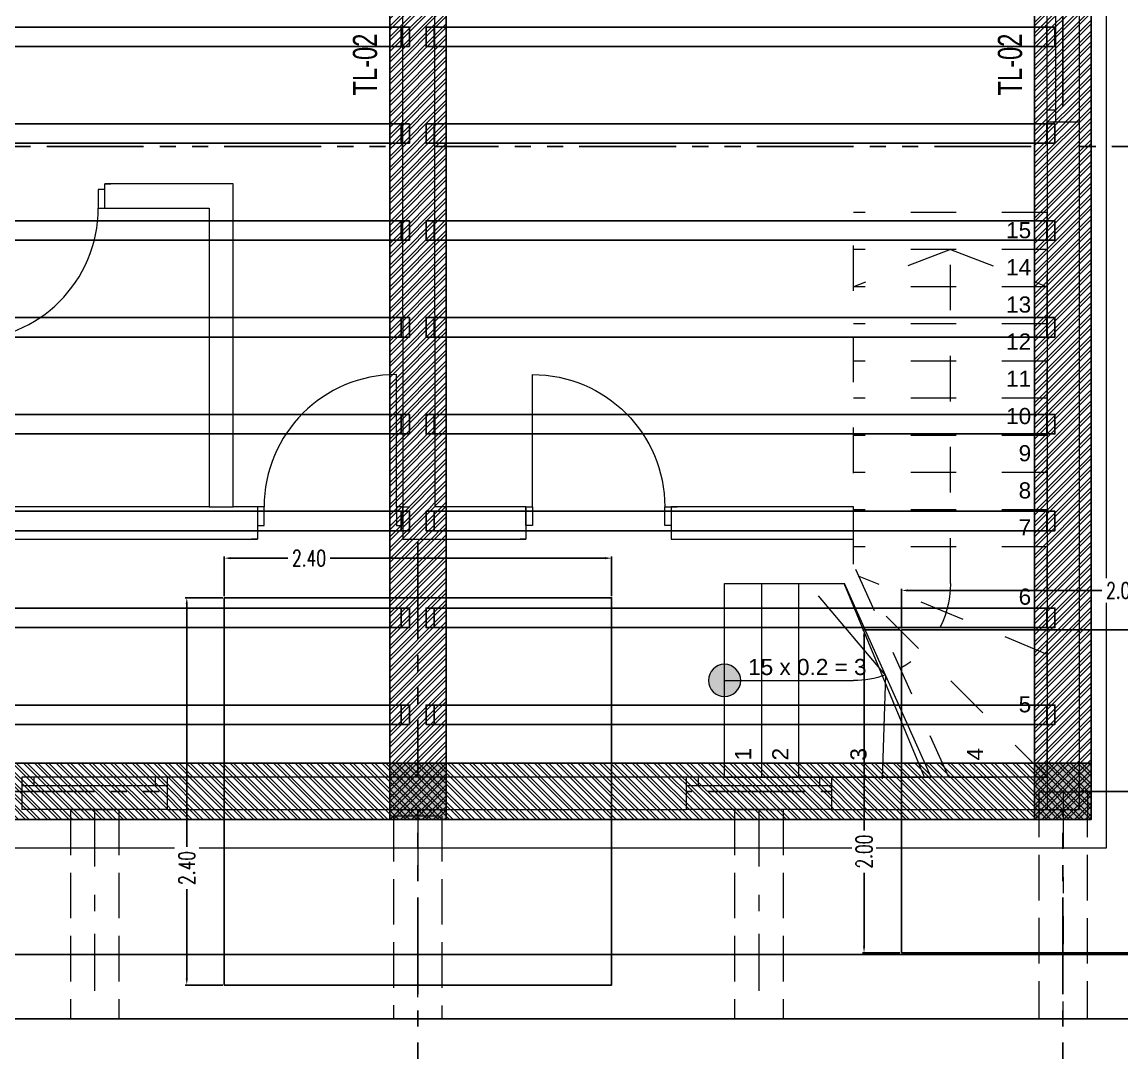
# Model space of a CAD drawing. Header units: metres. Extents: x -6.1 to 26.1, y -10.1 to 14.1.
# Drawn here: x 13.55 to 20.36, y -1.65 to 4.77 of the extents above; entities that cross this region are included whole.
import ezdxf
from ezdxf.enums import TextEntityAlignment as Align

# ---------------------------------------------------------------- set-up
doc = ezdxf.new("R2010")
doc.units = ezdxf.units.M
doc.header["$MEASUREMENT"] = 0
for name, pattern in [('Xref_Arq. PB$0$Línea Oculta', [0.391222, 0.282222, -0.109]), ('Xref_Arq. PB$0$Punto & Raya', [0.670278, 0.352778, -0.176389, 0, -0.141111]), ('Xref_Arq. PB$0$Rayas', [0.564444, 0.282222, -0.282222]), ('Xref_Arq. PB$0$Wipeout_Contour', [1, 0, -1]), ('Xref_Cimentación$0$Xr-Muroscontencion$0$HIDDEN', [0.375, 0.25, -0.125]), ('Xref_Ejes$0$ACAD_ISO05W100', [33, 24, -3, 0, -3, 0, -3])]:
    doc.linetypes.add(name, pattern=pattern)
for name, color, linetype in [('Xref_Arq. PB$0$Estructura - Forjados', 7, 'Continuous'), ('Xref_Arq. PB$0$Estructura - Muros', 7, 'Continuous'), ('Xref_Arq. PB$0$Estructura - Vigas y Pilares', 7, 'Continuous'), ('Xref_Arq. PB$0$Interior - Escaleras', 7, 'Continuous'), ('Xref_Arq. PB$0$Puertas ArchiCAD', 7, 'Continuous'), ('Xref_Arq. PB$0$Ventanas ArchiCAD', 7, 'Continuous'), ('Xref_Cimentación$0$00-Novidesa', 7, 'Continuous'), ('Xref_Cimentación$0$00-ZA', 2, 'Continuous'), ('Xref_Cimentación$0$VIGA', 3, 'Continuous'), ('Xref_Cimentación$0$Xref_Pedestales$0$COLUM. PB', 140, 'Continuous'), ('Xref_Ejes$0$00-EJES', 1, 'Xref_Ejes$0$ACAD_ISO05W100')]:
    doc.layers.add(name, color=color, linetype=linetype)
for name, color, linetype, lineweight in [('Xref_Arq. PB$0$Estructura - Forjados_Pluma_Nº__1', 7, 'Continuous', 13), ('Xref_Arq. PB$0$Estructura - Muros_Pluma_Nº__1', 7, 'Continuous', 13), ('Xref_Arq. PB$0$Interior - Escaleras_Pluma_Nº__2', 8, 'Continuous', 15), ('Xref_Arq. PB$0$Interior - Escaleras_Pluma_Nº__23', 7, 'Continuous', 18), ('Xref_Arq. PB$0$Puertas ArchiCAD_Pluma_Nº__1', 7, 'Continuous', 13), ('Xref_Arq. PB$0$Puertas ArchiCAD_Pluma_Nº__23', 7, 'Continuous', 18), ('Xref_Arq. PB$0$Ventanas ArchiCAD_Pluma_Nº__1', 7, 'Continuous', 13), ('Xref_Arq. PB$0$Ventanas ArchiCAD_Pluma_Nº__23', 7, 'Continuous', 18)]:
    doc.layers.add(name, color=color, linetype=linetype, lineweight=lineweight)
for name, color, linetype, lineweight, true_color in [('Xref_Arq. PB$0$Estructura - Vigas y Pilares_Pluma_Nº__69', 7, 'Continuous', 13, 0x6a6a6a), ('Xref_Arq. PB$0$Estructura - Vigas y Pilares_Pluma_Nº__90', 7, 'Continuous', 13, 0x6a6a6a), ('Xref_Arq. PB$0$Puertas ArchiCAD_Pluma_Nº__3', 7, 'Continuous', 18, 0xff6600), ('Xref_Arq. PB$0$Ventanas ArchiCAD_Pluma_Nº__3', 7, 'Continuous', 18, 0xff6600)]:
    doc.layers.add(name, color=color, linetype=linetype, lineweight=lineweight, true_color=true_color)
doc.styles.add('Xref_Arq. PB$0$Estilo_Generado_1', font='arial.ttf')
doc.styles.add('Xref_Cimentación$0$ARIAL', font='arial.ttf', dxfattribs={"height": 2})
doc.styles.add('Xref_Cimentación$0$Xr-Muroscontencion$0$Romans', font='romans.shx', dxfattribs={"width": 0.7})
doc.dimstyles.new('Xref_Cimentación$0$Xr-Muroscontencion$0$D20', dxfattribs={"dimtxt": 0.05, "dimasz": 0.04, "dimexe": 0.01, "dimexo": 0.01, "dimgap": 0.01, "dimtad": 0, "dimdec": 3, "dimzin": 1, "dimdsep": 46, "dimtxsty": 'Xref_Cimentación$0$Xr-Muroscontencion$0$Romans', "dimcen": 2.5, "dimclrd": 1, "dimclre": 8, "dimclrt": 7, "dimadec": 0, "dimazin": 0, "dimtfac": 1, "dimtdec": 3, "dimtmove": 1, "dimatfit": 1, "dimfxl": 1, "dimtfill": 1, "dimarcsym": 0})

# ---------------------------------------------------------------- blocks, each defined once
blk = doc.blocks.new('Xref_Ejes')
at = {"layer": 'Xref_Ejes$0$00-EJES', "ltscale": 0.025}
for p, q in [((16, -8.9568), (16, 12.9873)), ((19.9967, -8.9568), (19.9967, 12.9873)), ((-5, 3.9958), (24.9967, 3.9958)), ((24.9967, 0), (-5, 0))]:
    blk.add_line(p, q, dxfattribs=at)
blk = doc.blocks.new('Xref_Arq. PB$0$Forjado_1', base_point=(9.6104, 18.2739))
at = {"layer": 'Xref_Arq. PB$0$Estructura - Forjados_Pluma_Nº__1', "linetype": 'Continuous', "flags": 128}
blk.add_lwpolyline([(9.6104, 18.2739), (9.6104, 8.6612), (-7.0825, 8.6612), (-7.0825, 18.2739)], close=True, dxfattribs=at)
blk = doc.blocks.new('Xref_Arq. PB$0$Forjado_2', base_point=(-11.0804, 18.5154))
at = {"layer": 'Xref_Arq. PB$0$Estructura - Forjados_Pluma_Nº__1', "linetype": 'Continuous', "flags": 128}
blk.add_lwpolyline([(-11.0804, 18.5154), (10.7361, 18.5154), (10.7514, 7.6041), (-11.0804, 7.6041)], close=True, dxfattribs=at)
blk = doc.blocks.new('Xref_Arq. PB$0$Ventana 17_2')
at = {"layer": 'Xref_Arq. PB$0$Ventanas ArchiCAD_Pluma_Nº__1', "linetype": 'Continuous'}
for p, q in [((-0.45, 0), (-0.45, -0.05)), ((0.45, 0), (0.45, -0.05))]:
    blk.add_line(p, q, dxfattribs=at)
at = {"layer": 'Xref_Arq. PB$0$Ventanas ArchiCAD_Pluma_Nº__23', "linetype": 'Continuous'}
for p, q in [((-0.45, 0), (-0.375, 0)), ((-0.375, 0), (-0.375, -0.05)), ((0.375, -0.05), (0.375, 0)), ((0.375, 0), (0.45, 0)), ((-0.375, -0.05), (-0.45, -0.05)), ((0.45, -0.05), (0.375, -0.05))]:
    blk.add_line(p, q, dxfattribs=at)
at = {"layer": 'Xref_Arq. PB$0$Ventanas ArchiCAD_Pluma_Nº__3', "linetype": 'Continuous'}
for p, q in [((-0.45, 0), (0.45, 0)), ((-0.375, 0), (0.375, 0)), ((0.375, -0.05), (-0.375, -0.05)), ((-0.45, -0.2), (0.45, -0.2))]:
    blk.add_line(p, q, dxfattribs=at)
blk = doc.blocks.new('Xref_Arq. PB$0$Muro_6', base_point=(-6.5596, 8.9011))
at = {"layer": 'Xref_Arq. PB$0$Estructura - Muros_Pluma_Nº__1', "linetype": 'Continuous'}
for p, q in [((2.8919, 9.1011), (2.8919, 9.0511)), ((2.8919, 9.0511), (2.8919, 8.9011))]:
    blk.add_line(p, q, dxfattribs=at)
at = {"color": 254, "linetype": 'Xref_Arq. PB$0$Wipeout_Contour', "lineweight": 0, "ltscale": 63.854717}
blk.add_wipeout([(3.7919, 8.9011), (7.0081, 8.9011), (7.0081, 9.0511), (7.0081, 9.1011), (3.7919, 9.1011), (3.7919, 9.0511)], dxfattribs=at).dxf.layer = 'Xref_Arq. PB$0$Estructura - Muros'
at = {"color": 254, "linetype": 'Xref_Arq. PB$0$Wipeout_Contour', "lineweight": 0, "ltscale": 62.423768}
blk.add_wipeout([(7.9081, 8.9011), (9.3421, 8.9011), (9.3421, 9.1011), (7.9081, 9.1011), (7.9081, 9.0511)], dxfattribs=at).dxf.layer = 'Xref_Arq. PB$0$Estructura - Muros'
at = {"layer": 'Xref_Arq. PB$0$Estructura - Muros_Pluma_Nº__1', "linetype": 'Continuous'}
for p, q in [((3.7919, 9.1011), (3.7919, 9.0511)), ((7.0081, 9.1011), (7.0081, 9.0511)), ((7.9081, 9.1011), (7.9081, 9.0511)), ((3.7919, 9.0511), (3.7919, 8.9011)), ((7.0081, 9.0511), (7.0081, 8.9011)), ((7.9081, 9.0511), (7.9081, 8.9011))]:
    blk.add_line(p, q, dxfattribs=at)
at = {"layer": 'Xref_Arq. PB$0$Estructura - Muros_Pluma_Nº__1', "linetype": 'Continuous', "flags": 128}
for points in [[(7.0081, 9.1011), (3.7919, 9.1011)], [(9.3421, 9.1011), (7.9081, 9.1011)], [(9.3421, 8.9011), (9.3421, 9.1011)], [(3.7919, 8.9011), (7.0081, 8.9011)], [(7.9081, 8.9011), (9.3421, 8.9011)]]:
    blk.add_lwpolyline(points, dxfattribs=at)
at = {"layer": 'Xref_Arq. PB$0$Ventanas ArchiCAD', "color": 251, "linetype": 'Continuous', "lineweight": 13, "true_color": 0x6a6a6a, "xscale": -1}
for p in [(3.3419, 9.1011), (7.4581, 9.1011)]:
    blk.add_blockref('Xref_Arq. PB$0$Ventana 17_2', p, dxfattribs=at)
blk = doc.blocks.new('Xref_Arq. PB$0$Ventana 17_3')
at = {"layer": 'Xref_Arq. PB$0$Ventanas ArchiCAD_Pluma_Nº__1', "linetype": 'Continuous'}
for p, q in [((-0.85, 0), (-0.85, -0.05)), ((0.85, 0), (0.85, -0.05))]:
    blk.add_line(p, q, dxfattribs=at)
at = {"layer": 'Xref_Arq. PB$0$Ventanas ArchiCAD_Pluma_Nº__23', "linetype": 'Continuous'}
for p, q in [((-0.85, 0), (-0.775, 0)), ((-0.775, 0), (-0.775, -0.05)), ((0.775, -0.05), (0.775, 0)), ((0.775, 0), (0.85, 0)), ((-0.775, -0.05), (-0.85, -0.05)), ((0.85, -0.05), (0.775, -0.05))]:
    blk.add_line(p, q, dxfattribs=at)
at = {"layer": 'Xref_Arq. PB$0$Ventanas ArchiCAD_Pluma_Nº__3', "linetype": 'Continuous'}
for p, q in [((-0.85, 0), (0.85, 0)), ((-0.775, 0), (0.775, 0)), ((0.775, -0.05), (-0.775, -0.05)), ((-0.85, -0.2), (0.85, -0.2))]:
    blk.add_line(p, q, dxfattribs=at)
blk = doc.blocks.new('Xref_Arq. PB$0$Muro_11', base_point=(9.5434, 8.9011))
at = {"color": 254, "linetype": 'Xref_Arq. PB$0$Wipeout_Contour', "lineweight": 0, "ltscale": 74.957945}
blk.add_wipeout([(9.3434, 8.9011), (9.5434, 8.9011), (9.5434, 13.1619), (9.3934, 13.1619), (9.3434, 13.1619)], dxfattribs=at).dxf.layer = 'Xref_Arq. PB$0$Estructura - Muros'
at = {"layer": 'Xref_Arq. PB$0$Estructura - Muros_Pluma_Nº__1', "linetype": 'Continuous'}
for p, q in [((9.3434, 13.1619), (9.3934, 13.1619)), ((9.3934, 13.1619), (9.5434, 13.1619))]:
    blk.add_line(p, q, dxfattribs=at)
at = {"layer": 'Xref_Arq. PB$0$Estructura - Muros_Pluma_Nº__1', "linetype": 'Continuous', "flags": 128}
for points in [[(9.3434, 13.1619), (9.3434, 8.9011)], [(9.5434, 8.9011), (9.5434, 13.1619)], [(9.3434, 8.9011), (9.5434, 8.9011)]]:
    blk.add_lwpolyline(points, dxfattribs=at)
at = {"layer": 'Xref_Arq. PB$0$Ventanas ArchiCAD', "color": 251, "linetype": 'Continuous', "lineweight": 13, "true_color": 0x6a6a6a, "rotation": 89.9999704918467}
blk.add_blockref('Xref_Arq. PB$0$Ventana 17_3', (9.3434, 14.0119), dxfattribs=at)
blk = doc.blocks.new('Xref_Arq. PB$0$Muro_17', base_point=(5.2451, 17.9223))
at = {"color": 254, "linetype": 'Xref_Arq. PB$0$Wipeout_Contour', "lineweight": 0, "ltscale": 61.343434}
blk.add_wipeout([(5.2451, 17.9223), (5.252, 10.7762), (5.452, 10.7762), (5.4451, 17.9223)], dxfattribs=at).dxf.layer = 'Xref_Arq. PB$0$Estructura - Muros'
at = {"layer": 'Xref_Arq. PB$0$Estructura - Muros_Pluma_Nº__1', "linetype": 'Continuous', "flags": 128}
for points in [[(5.2451, 17.9223), (5.252, 10.7762)], [(5.452, 10.7762), (5.4451, 17.9223)]]:
    blk.add_lwpolyline(points, dxfattribs=at)
blk = doc.blocks.new('Xref_Arq. PB$0$Puerta 17')
at = {"layer": 'Xref_Arq. PB$0$Puertas ArchiCAD_Pluma_Nº__1', "linetype": 'Continuous'}
for p, q in [((-0.45, 0), (-0.487, 0)), ((-0.45, 0), (-0.45, -0.115)), ((0.45, 0), (0.45, -0.115)), ((0.45, 0), (0.487, 0)), ((-0.45, -0.115), (-0.45, -0.2)), ((0.45, -0.115), (0.45, -0.2)), ((-0.45, -0.2), (-0.487, -0.2)), ((0.45, -0.2), (0.487, -0.2))]:
    blk.add_line(p, q, dxfattribs=at)
at = {"layer": 'Xref_Arq. PB$0$Puertas ArchiCAD_Pluma_Nº__23', "linetype": 'Continuous'}
for p, q in [((-0.41, 0), (-0.45, 0)), ((-0.45, 0), (-0.45, -0.115)), ((-0.41, -0.115), (-0.41, 0)), ((0.45, 0), (0.41, 0)), ((0.41, 0), (0.41, -0.115)), ((0.45, -0.115), (0.45, 0)), ((-0.45, -0.115), (-0.41, -0.115)), ((0.41, -0.115), (0.45, -0.115))]:
    blk.add_line(p, q, dxfattribs=at)
at = {"layer": 'Xref_Arq. PB$0$Puertas ArchiCAD_Pluma_Nº__3', "linetype": 'Continuous'}
blk.add_line((0.41, 0), (0.41, 0.82), dxfattribs=at)
blk.add_arc((0.41, 0), 0.82, 90, 180, dxfattribs=at)
blk = doc.blocks.new('Xref_Arq. PB$0$Muro_19', base_point=(-6.5109, 10.5762))
at = {"color": 254, "linetype": 'Xref_Arq. PB$0$Wipeout_Contour', "lineweight": 0, "ltscale": 66.56985}
blk.add_wipeout([(-1.6717, 10.5762), (4.352, 10.5762), (4.352, 10.6612), (4.352, 10.7762), (-1.6717, 10.7762), (-1.6717, 10.6612)], dxfattribs=at).dxf.layer = 'Xref_Arq. PB$0$Estructura - Muros'
at = {"color": 254, "linetype": 'Xref_Arq. PB$0$Wipeout_Contour', "lineweight": 0, "ltscale": 72.299624}
blk.add_wipeout([(5.252, 10.5762), (6.0149, 10.5762), (6.0149, 10.6612), (6.0149, 10.7762), (5.252, 10.7762), (5.252, 10.6612)], dxfattribs=at).dxf.layer = 'Xref_Arq. PB$0$Estructura - Muros'
at = {"color": 254, "linetype": 'Xref_Arq. PB$0$Wipeout_Contour', "lineweight": 0, "ltscale": 65.093512}
blk.add_wipeout([(6.9149, 10.5762), (8.0454, 10.5762), (8.0454, 10.7762), (6.9149, 10.7762), (6.9149, 10.6612)], dxfattribs=at).dxf.layer = 'Xref_Arq. PB$0$Estructura - Muros'
at = {"layer": 'Xref_Arq. PB$0$Estructura - Muros_Pluma_Nº__1', "linetype": 'Continuous'}
for p, q in [((4.352, 10.7762), (4.315, 10.7762)), ((4.352, 10.7762), (4.352, 10.6612)), ((5.252, 10.7762), (5.289, 10.7762)), ((5.252, 10.7762), (5.252, 10.6612)), ((6.0149, 10.7762), (5.9779, 10.7762)), ((6.0149, 10.7762), (6.0149, 10.6612)), ((6.9149, 10.7762), (6.9519, 10.7762)), ((6.9149, 10.7762), (6.9149, 10.6612)), ((4.352, 10.6612), (4.352, 10.5762)), ((5.252, 10.6612), (5.252, 10.5762)), ((6.0149, 10.6612), (6.0149, 10.5762)), ((6.9149, 10.6612), (6.9149, 10.5762)), ((4.352, 10.5762), (4.315, 10.5762)), ((5.252, 10.5762), (5.289, 10.5762)), ((6.0149, 10.5762), (5.9779, 10.5762)), ((6.9149, 10.5762), (6.9519, 10.5762))]:
    blk.add_line(p, q, dxfattribs=at)
at = {"layer": 'Xref_Arq. PB$0$Estructura - Muros_Pluma_Nº__1', "linetype": 'Continuous', "flags": 128}
for points in [[(4.352, 10.7762), (1.4519, 10.7762)], [(6.0149, 10.7762), (5.452, 10.7762)], [(8.0454, 10.7762), (6.9149, 10.7762)], [(8.0454, 10.5762), (8.0454, 10.7762)], [(-1.6546, 10.5762), (4.352, 10.5762)], [(5.252, 10.5762), (6.0149, 10.5762)], [(6.9149, 10.5762), (8.0454, 10.5762)]]:
    blk.add_lwpolyline(points, dxfattribs=at)
at = {"layer": 'Xref_Arq. PB$0$Puertas ArchiCAD', "linetype": 'Continuous'}
blk.add_blockref('Xref_Arq. PB$0$Puerta 17', (4.802, 10.7762), dxfattribs=at)
at = {"layer": 'Xref_Arq. PB$0$Puertas ArchiCAD', "linetype": 'Continuous', "xscale": -1}
blk.add_blockref('Xref_Arq. PB$0$Puerta 17', (6.4649, 10.7762), dxfattribs=at)
blk = doc.blocks.new('Xref_Arq. PB$0$Muro_22', base_point=(4.0508, 10.7762))
at = {"color": 254, "linetype": 'Xref_Arq. PB$0$Wipeout_Contour', "lineweight": 0, "ltscale": 49.707851}
blk.add_wipeout([(4.2008, 10.7762), (4.2008, 12.7773), (4.0508, 12.6274), (4.0508, 10.7762)], dxfattribs=at).dxf.layer = 'Xref_Arq. PB$0$Estructura - Muros'
at = {"layer": 'Xref_Arq. PB$0$Estructura - Muros_Pluma_Nº__1', "linetype": 'Continuous', "flags": 128}
for points in [[(4.2008, 10.7762), (4.2008, 12.7773)], [(4.0508, 12.6274), (4.0508, 10.7762)], [(4.0508, 10.7762), (4.2008, 10.7762)]]:
    blk.add_lwpolyline(points, dxfattribs=at)
blk = doc.blocks.new('Xref_Arq. PB$0$Puerta 17_2')
at = {"layer": 'Xref_Arq. PB$0$Puertas ArchiCAD_Pluma_Nº__1', "linetype": 'Continuous'}
for p, q in [((-0.45, 0), (-0.487, 0)), ((-0.45, 0), (-0.45, -0.115)), ((0.45, 0), (0.45, -0.115)), ((0.45, 0), (0.487, 0)), ((-0.45, -0.115), (-0.45, -0.15)), ((0.45, -0.115), (0.45, -0.15)), ((-0.45, -0.15), (-0.487, -0.15)), ((0.45, -0.15), (0.487, -0.15))]:
    blk.add_line(p, q, dxfattribs=at)
at = {"layer": 'Xref_Arq. PB$0$Puertas ArchiCAD_Pluma_Nº__23', "linetype": 'Continuous'}
for p, q in [((-0.41, 0), (-0.45, 0)), ((-0.45, 0), (-0.45, -0.115)), ((-0.41, -0.115), (-0.41, 0)), ((0.45, 0), (0.41, 0)), ((0.41, 0), (0.41, -0.115)), ((0.45, -0.115), (0.45, 0)), ((-0.45, -0.115), (-0.41, -0.115)), ((0.41, -0.115), (0.45, -0.115))]:
    blk.add_line(p, q, dxfattribs=at)
at = {"layer": 'Xref_Arq. PB$0$Puertas ArchiCAD_Pluma_Nº__3', "linetype": 'Continuous'}
blk.add_line((0.41, 0), (0.41, 0.82), dxfattribs=at)
blk.add_arc((0.41, 0), 0.82, 90, 180, dxfattribs=at)
blk = doc.blocks.new('Xref_Arq. PB$0$Muro_23', base_point=(4.0508, 12.6274))
at = {"color": 254, "linetype": 'Xref_Arq. PB$0$Wipeout_Contour', "lineweight": 0, "ltscale": 64.653963}
blk.add_wipeout([(1.4454, 12.7788), (1.4454, 12.6288), (2.5044, 12.6282), (2.5044, 12.7432), (2.5045, 12.7782)], dxfattribs=at).dxf.layer = 'Xref_Arq. PB$0$Estructura - Muros'
at = {"color": 254, "linetype": 'Xref_Arq. PB$0$Wipeout_Contour', "lineweight": 0, "ltscale": 66.666334}
blk.add_wipeout([(3.4044, 12.7427), (3.4044, 12.6277), (4.0508, 12.6274), (4.2008, 12.7773), (3.4045, 12.7777)], dxfattribs=at).dxf.layer = 'Xref_Arq. PB$0$Estructura - Muros'
at = {"layer": 'Xref_Arq. PB$0$Estructura - Muros_Pluma_Nº__1', "linetype": 'Continuous'}
for p, q in [((2.5045, 12.7782), (2.4675, 12.7783)), ((2.5044, 12.7432), (2.5045, 12.7782)), ((3.4044, 12.7427), (3.4045, 12.7777)), ((3.4045, 12.7777), (3.4415, 12.7777)), ((2.5044, 12.6282), (2.5044, 12.7432)), ((3.4044, 12.6277), (3.4044, 12.7427)), ((2.5044, 12.6282), (2.4674, 12.6283)), ((3.4044, 12.6277), (3.4414, 12.6277))]:
    blk.add_line(p, q, dxfattribs=at)
at = {"layer": 'Xref_Arq. PB$0$Estructura - Muros_Pluma_Nº__1', "linetype": 'Continuous', "flags": 128}
for points in [[(2.5045, 12.7782), (1.4454, 12.7782)], [(4.2008, 12.7773), (3.4045, 12.7777)], [(1.4454, 12.6289), (2.5044, 12.6282)], [(3.4044, 12.6277), (4.0508, 12.6274)]]:
    blk.add_lwpolyline(points, dxfattribs=at)
at = {"layer": 'Xref_Arq. PB$0$Puertas ArchiCAD', "linetype": 'Continuous', "rotation": 179.968163911633}
blk.add_blockref('Xref_Arq. PB$0$Puerta 17_2', (2.9544, 12.628), dxfattribs=at)
blk = doc.blocks.new('Xref_Arq. PB$0$Escalera 1')
at = {"layer": 'Xref_Arq. PB$0$Interior - Escaleras_Pluma_Nº__2', "linetype": 'Continuous'}
blk.add_hatch(color=256, dxfattribs=at).paths.add_polyline_path([(-0.5, 0, 1), (-0.7, 0, 1)])
at = {"layer": 'Xref_Arq. PB$0$Interior - Escaleras_Pluma_Nº__23', "linetype": 'Xref_Arq. PB$0$Rayas'}
for p, q in [((-1.2, 1.39), (-1.2, 2)), ((-1.2, 2), (2.3, 2)), ((-1.2, 2), (-0.097, 0.897)), ((-0.4385, 2), (0.0446, 0.8337)), ((0.2273, 2), (0.2273, 0.8)), ((0.4576, 2), (0.4576, 0.8)), ((0.6879, 2), (0.6879, 0.8)), ((0.9182, 2), (0.9182, 0.8)), ((1.1485, 2), (1.1485, 0.8)), ((1.3788, 2), (1.3788, 0.8)), ((1.6091, 2), (1.6091, 0.8)), ((1.8394, 2), (1.8394, 0.8)), ((2.0697, 1.4), (1.8394, 2)), ((2.0697, 2), (2.0697, 0.8)), ((2.3, 2), (2.3, 0.8)), ((2.3, 2), (2.3, 0.8)), ((-1.2, 1.39), (0.12, 0.8)), ((0, 1.4), (2.0697, 1.4)), ((2.0697, 1.4), (1.8394, 0.8)), ((0.12, 0.8), (2.3, 0.8))]:
    blk.add_line(p, q, dxfattribs=at)
at = {"layer": 'Xref_Arq. PB$0$Interior - Escaleras_Pluma_Nº__23', "linetype": 'Continuous'}
for p, q in [((-1.2, 0), (-1.2, 1.2805)), ((-1.2, 1.2805), (0, 0.7441)), ((-1.2, 1.2385), (0, 0.7414)), ((-0.5666, 0.9974), (-1.209, 0.9772)), ((-0.5666, 0.9974), (-0.0758, 0.5825)), ((-0.6, 0), (-0.6, 0.8)), ((0, 0), (0, 0.7441)), ((-1.2, 0.4606), (0, 0.4606)), ((-1.2, 0.2303), (0, 0.2303)), ((-1.2, 0), (0, 0)), ((-1.2, 0), (0, 0))]:
    blk.add_line(p, q, dxfattribs=at)
blk.add_circle((-0.6, 0), 0.1, dxfattribs=at)
at = {"layer": 'Xref_Arq. PB$0$Interior - Escaleras_Pluma_Nº__23', "linetype": 'Xref_Arq. PB$0$Rayas'}
blk.add_arc((0, 0.8), 0.6, 90, 151.23554, dxfattribs=at)
at = {"layer": 'Xref_Arq. PB$0$Interior - Escaleras_Pluma_Nº__23', "linetype": 'Continuous'}
blk.add_arc((0, 0.8), 0.6, 160.79594, 180, dxfattribs=at)
at = {"layer": 'Xref_Arq. PB$0$Interior - Escaleras_Pluma_Nº__23', "style": 'Xref_Arq. PB$0$Estilo_Generado_1'}
for tag, rotation, p in [('gs_numb_startfrom_4', 270, (-0.7524, 1.9049)), ('gs_numb_startfrom_5', 270, (-0.0857, 1.9049)), ('gs_numb_startfrom_6', 270, (0.3424, 1.9057)), ('gs_numb_startfrom_7', 270, (0.5727, 1.9049)), ('gs_numb_startfrom_8', 270, (0.803, 1.9049)), ('gs_numb_startfrom_9', 270, (1.0333, 1.9049)), ('gs_numb_startfrom_10', 270, (1.2636, 1.9057)), ('gs_numb_startfrom_11', 270, (1.4939, 1.9057)), ('gs_numb_startfrom_12', 270, (1.7242, 1.9048)), ('gs_numb_startfrom_13', 270, (1.9545, 1.9057)), ('gs_numb_startfrom_14', 270, (2.1849, 1.9049)), ('gs_numb_startfrom_3', 180, (-1.0237, 1.5581)), ('gs_numb_startfrom_2', 180, (-1.0237, 0.8345)), ('gs_detlevel_2D_dim', 270, (-0.5214, 0.8847)), ('gs_numb_startfrom_1', 180, (-1.0237, 0.3512)), ('gs_numb_startfrom_0', 180, (-1.0237, 0.1209))]:
    blk.add_attdef(tag, text='', height=0.1, rotation=rotation, dxfattribs=at).set_placement(p, align=Align.MIDDLE_LEFT)
blk = doc.blocks.new('Xref_Arq. PB$0$Viga_11', base_point=(3.3419, 8.9011))
at = {"layer": 'Xref_Arq. PB$0$Estructura - Vigas y Pilares_Pluma_Nº__69', "linetype": 'Xref_Arq. PB$0$Punto & Raya'}
blk.add_line((3.3419, 8.9011), (3.3417, 7.6041), dxfattribs=at)
at = {"layer": 'Xref_Arq. PB$0$Estructura - Vigas y Pilares_Pluma_Nº__90', "linetype": 'Xref_Arq. PB$0$Línea Oculta'}
for p, q in [((3.1919, 8.9011), (3.1917, 7.6041)), ((3.1919, 8.9011), (3.4919, 8.901)), ((3.4919, 8.901), (3.4917, 7.6041)), ((3.1917, 7.6041), (3.4917, 7.6041))]:
    blk.add_line(p, q, dxfattribs=at)
blk = doc.blocks.new('Xref_Arq. PB$0$Viga_12', base_point=(5.344, 8.8619))
at = {"layer": 'Xref_Arq. PB$0$Estructura - Vigas y Pilares_Pluma_Nº__69', "linetype": 'Xref_Arq. PB$0$Punto & Raya'}
blk.add_line((5.344, 8.8619), (5.3433, 7.6041), dxfattribs=at)
at = {"layer": 'Xref_Arq. PB$0$Estructura - Vigas y Pilares_Pluma_Nº__90', "linetype": 'Xref_Arq. PB$0$Línea Oculta'}
for p, q in [((5.194, 8.862), (5.1933, 7.6042)), ((5.194, 8.862), (5.494, 8.8618)), ((5.494, 8.8618), (5.4933, 7.604)), ((5.1933, 7.6042), (5.4933, 7.604))]:
    blk.add_line(p, q, dxfattribs=at)
blk = doc.blocks.new('Xref_Arq. PB$0$Viga_13', base_point=(9.3435, 9.0119))
at = {"layer": 'Xref_Arq. PB$0$Estructura - Vigas y Pilares_Pluma_Nº__69', "linetype": 'Xref_Arq. PB$0$Punto & Raya'}
blk.add_line((9.3435, 9.0119), (9.3421, 7.6041), dxfattribs=at)
at = {"layer": 'Xref_Arq. PB$0$Estructura - Vigas y Pilares_Pluma_Nº__90', "linetype": 'Xref_Arq. PB$0$Línea Oculta'}
for p, q in [((9.1935, 9.012), (9.1921, 7.6042)), ((9.1935, 9.012), (9.4935, 9.0117)), ((9.4935, 9.0117), (9.4921, 7.6039)), ((9.1921, 7.6042), (9.4921, 7.6039))]:
    blk.add_line(p, q, dxfattribs=at)
blk = doc.blocks.new('Xref_Arq. PB$0$Viga_14', base_point=(7.4581, 8.9011))
at = {"layer": 'Xref_Arq. PB$0$Estructura - Vigas y Pilares_Pluma_Nº__69', "linetype": 'Xref_Arq. PB$0$Punto & Raya'}
blk.add_line((7.4581, 8.9011), (7.4581, 7.6041), dxfattribs=at)
at = {"layer": 'Xref_Arq. PB$0$Estructura - Vigas y Pilares_Pluma_Nº__90', "linetype": 'Xref_Arq. PB$0$Línea Oculta'}
for p, q in [((7.3081, 8.9011), (7.3081, 7.6041)), ((7.3081, 8.9011), (7.6081, 8.9011)), ((7.6081, 8.9011), (7.6081, 7.6041)), ((7.3081, 7.6041), (7.6081, 7.6041))]:
    blk.add_line(p, q, dxfattribs=at)
blk = doc.blocks.new('Xref_Arq. PB')
at = {"layer": 'Xref_Arq. PB$0$Estructura - Forjados', "linetype": 'Continuous'}
for name, p in [('Xref_Arq. PB$0$Forjado_2', (-0.4258, 9.5015)), ('Xref_Arq. PB$0$Forjado_1', (20.265, 9.26))]:
    blk.add_blockref(name, p, dxfattribs=at)
at = {"layer": 'Xref_Arq. PB$0$Estructura - Vigas y Pilares', "color": 251, "lineweight": 13, "true_color": 0x6a6a6a}
blk.add_blockref('Xref_Arq. PB$0$Viga_12', (15.9986, -0.1521), dxfattribs=at)
at = {"layer": 'Xref_Arq. PB$0$Estructura - Muros'}
for name, p in [('Xref_Arq. PB$0$Muro_17', (15.8997, 8.9084)), ('Xref_Arq. PB$0$Muro_6', (4.095, -0.1129))]:
    blk.add_blockref(name, p, dxfattribs=at)
for name, p in [('Xref_Arq. PB$0$Muro_11', (20.1001, -0.1129)), ('Xref_Arq. PB$0$Muro_19', (4.1437, 1.5623))]:
    blk.add_blockref(name, p, dxfattribs=at)
at = {"layer": 'Xref_Arq. PB$0$Estructura - Vigas y Pilares', "color": 251, "lineweight": 13, "true_color": 0x6a6a6a}
for name, p in [('Xref_Arq. PB$0$Viga_11', (13.9965, -0.1129)), ('Xref_Arq. PB$0$Viga_14', (18.1127, -0.1129))]:
    blk.add_blockref(name, p, dxfattribs=at)
at = {"layer": 'Xref_Arq. PB$0$Estructura - Muros'}
blk.add_blockref('Xref_Arq. PB$0$Muro_22', (14.7054, 1.7623), dxfattribs=at)
at = {"layer": 'Xref_Arq. PB$0$Estructura - Vigas y Pilares', "color": 251, "lineweight": 13, "true_color": 0x6a6a6a}
blk.add_blockref('Xref_Arq. PB$0$Viga_13', (19.9981, -0.0021), dxfattribs=at)
at = {"layer": 'Xref_Arq. PB$0$Interior - Escaleras', "linetype": 'Continuous'}
ref = blk.add_blockref('Xref_Arq. PB$0$Escalera 1', (17.9001, 1.2871), dxfattribs=dict(at, xscale=-1, rotation=270))
ref.add_attrib('gs_detlevel_2D_dim', ' 15 x 0.2 = 3', dxfattribs={"layer": 'Xref_Arq. PB$0$Interior - Escaleras_Pluma_Nº__23', "color": 7, "height": 0.1, "style": 'Xref_Arq. PB$0$Estilo_Generado_1'}).set_placement((18.78, 0.7706), align=Align.MIDDLE_RIGHT)
ref.add_attrib('gs_numb_startfrom', '1', dxfattribs={"layer": 'Xref_Arq. PB$0$Interior - Escaleras_Pluma_Nº__23', "color": 7, "height": 0.1, "rotation": 90, "style": 'Xref_Arq. PB$0$Estilo_Generado_1'}).set_placement((18.0153, 0.2691), align=Align.MIDDLE_RIGHT)
ref.add_attrib('gs_numb_startfrom_1', '2', dxfattribs={"layer": 'Xref_Arq. PB$0$Interior - Escaleras_Pluma_Nº__23', "color": 7, "height": 0.1, "rotation": 90, "style": 'Xref_Arq. PB$0$Estilo_Generado_1'}).set_placement((18.2456, 0.2691), align=Align.MIDDLE_RIGHT)
ref.add_attrib('gs_numb_startfrom_2', '3', dxfattribs={"layer": 'Xref_Arq. PB$0$Interior - Escaleras_Pluma_Nº__23', "color": 7, "height": 0.1, "rotation": 90, "style": 'Xref_Arq. PB$0$Estilo_Generado_1'}).set_placement((18.7298, 0.2683), align=Align.MIDDLE_RIGHT)
ref.add_attrib('gs_numb_startfrom_3', '4', dxfattribs={"layer": 'Xref_Arq. PB$0$Interior - Escaleras_Pluma_Nº__23', "color": 7, "height": 0.1, "rotation": 90, "style": 'Xref_Arq. PB$0$Estilo_Generado_1'}).set_placement((19.4525, 0.2691), align=Align.MIDDLE_RIGHT)
ref.add_attrib('gs_numb_startfrom_4', '5', dxfattribs={"layer": 'Xref_Arq. PB$0$Interior - Escaleras_Pluma_Nº__23', "color": 7, "height": 0.1, "style": 'Xref_Arq. PB$0$Estilo_Generado_1'}).set_placement((19.8001, 0.5396), align=Align.MIDDLE_RIGHT)
ref.add_attrib('gs_numb_startfrom_5', '6', dxfattribs={"layer": 'Xref_Arq. PB$0$Interior - Escaleras_Pluma_Nº__23', "color": 7, "height": 0.1, "style": 'Xref_Arq. PB$0$Estilo_Generado_1'}).set_placement((19.8001, 1.2063), align=Align.MIDDLE_RIGHT)
ref.add_attrib('gs_numb_startfrom_6', '7', dxfattribs={"layer": 'Xref_Arq. PB$0$Interior - Escaleras_Pluma_Nº__23', "color": 7, "height": 0.1, "style": 'Xref_Arq. PB$0$Estilo_Generado_1'}).set_placement((19.8001, 1.6353), align=Align.MIDDLE_RIGHT)
ref.add_attrib('gs_numb_startfrom_7', '8', dxfattribs={"layer": 'Xref_Arq. PB$0$Interior - Escaleras_Pluma_Nº__23', "color": 7, "height": 0.1, "style": 'Xref_Arq. PB$0$Estilo_Generado_1'}).set_placement((19.8001, 1.8647), align=Align.MIDDLE_RIGHT)
ref.add_attrib('gs_numb_startfrom_8', '9', dxfattribs={"layer": 'Xref_Arq. PB$0$Interior - Escaleras_Pluma_Nº__23', "color": 7, "height": 0.1, "style": 'Xref_Arq. PB$0$Estilo_Generado_1'}).set_placement((19.8001, 2.0951), align=Align.MIDDLE_RIGHT)
ref.add_attrib('gs_numb_startfrom_9', '10', dxfattribs={"layer": 'Xref_Arq. PB$0$Interior - Escaleras_Pluma_Nº__23', "color": 7, "height": 0.1, "style": 'Xref_Arq. PB$0$Estilo_Generado_1'}).set_placement((19.8001, 2.3254), align=Align.MIDDLE_RIGHT)
ref.add_attrib('gs_numb_startfrom_10', '11', dxfattribs={"layer": 'Xref_Arq. PB$0$Interior - Escaleras_Pluma_Nº__23', "color": 7, "height": 0.1, "style": 'Xref_Arq. PB$0$Estilo_Generado_1'}).set_placement((19.8001, 2.5565), align=Align.MIDDLE_RIGHT)
ref.add_attrib('gs_numb_startfrom_11', '12', dxfattribs={"layer": 'Xref_Arq. PB$0$Interior - Escaleras_Pluma_Nº__23', "color": 7, "height": 0.1, "style": 'Xref_Arq. PB$0$Estilo_Generado_1'}).set_placement((19.8001, 2.7868), align=Align.MIDDLE_RIGHT)
ref.add_attrib('gs_numb_startfrom_12', '13', dxfattribs={"layer": 'Xref_Arq. PB$0$Interior - Escaleras_Pluma_Nº__23', "color": 7, "height": 0.1, "style": 'Xref_Arq. PB$0$Estilo_Generado_1'}).set_placement((19.8001, 3.0162), align=Align.MIDDLE_RIGHT)
ref.add_attrib('gs_numb_startfrom_13', '14', dxfattribs={"layer": 'Xref_Arq. PB$0$Interior - Escaleras_Pluma_Nº__23', "color": 7, "height": 0.1, "style": 'Xref_Arq. PB$0$Estilo_Generado_1'}).set_placement((19.8001, 3.2474), align=Align.MIDDLE_RIGHT)
ref.add_attrib('gs_numb_startfrom_14', '15', dxfattribs={"layer": 'Xref_Arq. PB$0$Interior - Escaleras_Pluma_Nº__23', "color": 7, "height": 0.1, "style": 'Xref_Arq. PB$0$Estilo_Generado_1'}).set_placement((19.8001, 3.4769), align=Align.MIDDLE_RIGHT)
at = {"layer": 'Xref_Arq. PB$0$Estructura - Muros'}
blk.add_blockref('Xref_Arq. PB$0$Muro_23', (14.7054, 3.6135), dxfattribs=at)
blk.add_lwpolyline([(-0.4258, 1.7043), (-0.0258, 1.7043), (-0.0258, -1.0098), (21.006, -1.0098), (21.0148, 3.5281), (21.3991, 3.5263), (21.406, -1.4098), (-0.4258, -1.4098), (-0.4258, 1.7043)])
blk = doc.blocks.new('*U283')
at = {"ltscale": 0.025, "true_color": 0x636466}
h = blk.add_hatch(color=251, dxfattribs=at)
h.dxf.hatch_style = 1
h.paths.add_polyline_path([(-0.125, -0.075), (0.225, -0.075), (0.225, 0.275), (-0.125, 0.275)])
at = {"color": 251, "linetype": 'ByBlock', "ltscale": 0.025, "true_color": 0x636466}
blk.add_lwpolyline([(-0.125, -0.075), (0.225, -0.075), (0.225, 0.275), (-0.125, 0.275)], close=True, dxfattribs=at)
blk = doc.blocks.new('Xref_Cimentación$0$Xref_Pedestales')
at = {"layer": 'Xref_Cimentación$0$Xref_Pedestales$0$COLUM. PB', "ltscale": 0.025}
for p in [(15.95, -0.1), (19.9467, -0.1)]:
    blk.add_blockref('*U283', p, dxfattribs=at)
blk = doc.blocks.new('*U311')
at = {"layer": 'Xref_Cimentación$0$VIGA', "ltscale": 0.025, "transparency": 33554559}
h = blk.add_hatch(dxfattribs=at)
h.set_pattern_fill('ANSI32', color=250, scale=0.005, angle=-90)
h.set_pattern_definition([(315, (14.226727, 0.2), (0.03367596, 0.03367596), []), (315, (14.226727, 0.17755), (0.03367596, 0.03367596), [])])
h.paths.add_polyline_path([(15.9967, 0.275), (-0.35, 0.275), (-0.35, -0.075), (15.9967, -0.075)])
at = {"layer": 'Xref_Cimentación$0$VIGA', "ltscale": 0.025}
for p, q in [((15.9967, 0.275), (-0.35, 0.275)), ((15.9967, -0.075), (15.9967, 0.275)), ((-0.35, -0.075), (15.9967, -0.075))]:
    blk.add_line(p, q, dxfattribs=at)
at = {"layer": 'Xref_Cimentación$0$VIGA', "ltscale": 0.025, "style": 'Xref_Cimentación$0$ARIAL', "width": 0.7, "flags": 8}
blk.add_attdef('V-00', text='', height=0.15, dxfattribs=at).set_placement((5.8238, 0.428), align=Align.MIDDLE_CENTER)
blk = doc.blocks.new('*D315')
at = {"layer": 'Xref_Cimentación$0$00-ZA', "color": 8, "linetype": 'Xref_Cimentación$0$Xr-Muroscontencion$0$HIDDEN', "lineweight": -2, "transparency": 16777216}
for p, q in [((14.79, 1.2), (14.5577, 1.2)), ((14.79, -1.2), (14.5577, -1.2))]:
    blk.add_line(p, q, dxfattribs=at)
at = {"layer": 'Xref_Cimentación$0$00-ZA', "color": 1, "lineweight": -2, "transparency": 16777216}
for p, q in [((14.5677, 1.16), (14.5677, -0.3583)), ((14.5677, -1.16), (14.5677, -0.5917))]:
    blk.add_line(p, q, dxfattribs=at)
at = {"layer": 'Xref_Cimentación$0$00-ZA', "color": 1, "transparency": 16777216}
for points in [[(14.5611, 1.16), (14.5744, 1.16), (14.5677, 1.2)], [(14.5611, -1.16), (14.5744, -1.16), (14.5677, -1.2)]]:
    blk.add_solid(points, dxfattribs=at)
at = {"layer": 'Xref_Cimentación$0$00-ZA', "color": 7, "transparency": 16777216, "insert": (14.5677, -0.475), "char_height": 0.1, "attachment_point": 5, "rotation": 90, "style": 'Xref_Cimentación$0$Xr-Muroscontencion$0$Romans', "bg_fill": 3, "box_fill_scale": 1.25, "bg_fill_color": 256, "bg_fill_true_color": 13158600, "bg_fill_transparency": 0}
blk.add_mtext('2.40', dxfattribs=at)
blk = doc.blocks.new('*D316')
at = {"layer": 'Xref_Cimentación$0$00-ZA', "color": 8, "linetype": 'Xref_Cimentación$0$Xr-Muroscontencion$0$HIDDEN', "lineweight": -2, "transparency": 16777216}
for p, q in [((14.8, 1.21), (14.8, 1.4548)), ((17.2, 1.21), (17.2, 1.4548))]:
    blk.add_line(p, q, dxfattribs=at)
at = {"layer": 'Xref_Cimentación$0$00-ZA', "color": 1, "lineweight": -2, "transparency": 16777216}
for p, q in [((14.84, 1.4448), (15.2083, 1.4448)), ((17.16, 1.4448), (15.4417, 1.4448))]:
    blk.add_line(p, q, dxfattribs=at)
at = {"layer": 'Xref_Cimentación$0$00-ZA', "color": 1, "transparency": 16777216}
for points in [[(14.84, 1.4514), (14.84, 1.4381), (14.8, 1.4448)], [(17.16, 1.4514), (17.16, 1.4381), (17.2, 1.4448)]]:
    blk.add_solid(points, dxfattribs=at)
at = {"layer": 'Xref_Cimentación$0$00-ZA', "color": 7, "transparency": 16777216, "insert": (15.325, 1.4448), "char_height": 0.1, "attachment_point": 5, "style": 'Xref_Cimentación$0$Xr-Muroscontencion$0$Romans', "bg_fill": 3, "box_fill_scale": 1.25, "bg_fill_color": 256, "bg_fill_true_color": 13158600, "bg_fill_transparency": 0}
blk.add_mtext('2.40', dxfattribs=at)
blk = doc.blocks.new('*D317')
at = {"layer": 'Xref_Cimentación$0$00-ZA', "color": 8, "linetype": 'Xref_Cimentación$0$Xr-Muroscontencion$0$HIDDEN', "lineweight": -2, "transparency": 16777216}
for p, q in [((18.9867, 1), (18.7544, 1)), ((18.9867, -1), (18.7544, -1))]:
    blk.add_line(p, q, dxfattribs=at)
at = {"layer": 'Xref_Cimentación$0$00-ZA', "color": 1, "lineweight": -2, "transparency": 16777216}
for p, q in [((18.7644, 0.96), (18.7644, -0.2565)), ((18.7644, -0.96), (18.7644, -0.4898))]:
    blk.add_line(p, q, dxfattribs=at)
at = {"layer": 'Xref_Cimentación$0$00-ZA', "color": 1, "transparency": 16777216}
for points in [[(18.7578, 0.96), (18.7711, 0.96), (18.7644, 1)], [(18.7578, -0.96), (18.7711, -0.96), (18.7644, -1)]]:
    blk.add_solid(points, dxfattribs=at)
at = {"layer": 'Xref_Cimentación$0$00-ZA', "color": 7, "transparency": 16777216, "insert": (18.7644, -0.3731), "char_height": 0.1, "attachment_point": 5, "rotation": 90, "style": 'Xref_Cimentación$0$Xr-Muroscontencion$0$Romans', "bg_fill": 3, "box_fill_scale": 1.25, "bg_fill_color": 256, "bg_fill_true_color": 13158600, "bg_fill_transparency": 0}
blk.add_mtext('2.00', dxfattribs=at)
blk = doc.blocks.new('*D318')
at = {"layer": 'Xref_Cimentación$0$00-ZA', "color": 8, "linetype": 'Xref_Cimentación$0$Xr-Muroscontencion$0$HIDDEN', "lineweight": -2, "transparency": 16777216}
for p, q in [((18.9967, 1.01), (18.9967, 1.2548)), ((20.9967, 1.01), (20.9967, 1.2548))]:
    blk.add_line(p, q, dxfattribs=at)
at = {"layer": 'Xref_Cimentación$0$00-ZA', "color": 1, "lineweight": -2, "transparency": 16777216}
for p, q in [((19.0367, 1.2448), (20.2532, 1.2448)), ((20.9567, 1.2448), (20.4865, 1.2448))]:
    blk.add_line(p, q, dxfattribs=at)
at = {"layer": 'Xref_Cimentación$0$00-ZA', "color": 1, "transparency": 16777216}
for points in [[(19.0367, 1.2514), (19.0367, 1.2381), (18.9967, 1.2448)], [(20.9567, 1.2514), (20.9567, 1.2381), (20.9967, 1.2448)]]:
    blk.add_solid(points, dxfattribs=at)
at = {"layer": 'Xref_Cimentación$0$00-ZA', "color": 7, "transparency": 16777216, "insert": (20.3698, 1.2448), "char_height": 0.1, "attachment_point": 5, "style": 'Xref_Cimentación$0$Xr-Muroscontencion$0$Romans', "bg_fill": 3, "box_fill_scale": 1.25, "bg_fill_color": 256, "bg_fill_true_color": 13158600, "bg_fill_transparency": 0}
blk.add_mtext('2.00', dxfattribs=at)
blk = doc.blocks.new('*U312')
at = {"layer": 'Xref_Cimentación$0$VIGA', "ltscale": 0.025, "transparency": 33554559}
h = blk.add_hatch(dxfattribs=at)
h.set_pattern_fill('ANSI32', color=250, scale=0.005, angle=-90)
h.set_pattern_definition([(315, (7.2384, 0.2), (0.03367596, 0.03367596), []), (315, (7.2384, 0.17755), (0.03367596, 0.03367596), [])])
h.paths.add_polyline_path([(9.0084, 0.275), (-0.35, 0.275), (-0.35, -0.075), (9.0084, -0.075)])
at = {"layer": 'Xref_Cimentación$0$VIGA', "ltscale": 0.025}
for p, q in [((-0.35, 0.275), (-0.35, -0.075)), ((9.0084, 0.275), (-0.35, 0.275)), ((-0.35, -0.075), (9.0084, -0.075))]:
    blk.add_line(p, q, dxfattribs=at)
at = {"layer": 'Xref_Cimentación$0$VIGA', "ltscale": 0.025, "style": 'Xref_Cimentación$0$ARIAL', "width": 0.7, "flags": 8}
blk.add_attdef('V-00', text='', height=0.15, dxfattribs=at).set_placement((4.328, 0.428), align=Align.MIDDLE_CENTER)
blk = doc.blocks.new('*U285')
at = {"layer": 'Xref_Cimentación$0$00-Novidesa'}
for points in [[(-1.8984, -0.06), (-1.8984, 0.06), (-1.9484, 0.06), (-1.9484, -0.06), (1.8984, -0.06)], [(-1.8984, 0.06), (1.9484, 0.06), (1.9484, -0.06), (1.8984, -0.06), (1.8984, 0.06)]]:
    blk.add_lwpolyline(points, dxfattribs=at)
blk = doc.blocks.new('*U286')
at = {"layer": 'Xref_Cimentación$0$00-ZA', "color": 0, "linetype": 'ByBlock', "lineweight": -2, "transparency": 16777216}
for p in [(8, 4.2), (12, 4.2), (8, 3.6), (12, 3.6), (8, 3), (12, 3), (8, 2.4), (12, 2.4), (8, 1.8), (12, 1.8), (8, 1.2), (12, 1.2), (8, 0.6), (12, 0.6), (8, 0), (12, 0)]:
    blk.add_blockref('*U285', p, dxfattribs=at)
blk = doc.blocks.new('Xref_Cimentación')
at = {"layer": 'Xref_Cimentación$0$00-ZA'}
for points in [[(14.8, 1.2), (17.2, 1.2), (17.2, -1.2), (14.8, -1.2)], [(18.9967, 1), (20.9967, 1), (20.9967, -1), (18.9967, -1)]]:
    blk.add_lwpolyline(points, close=True, dxfattribs=at)
for name, p in [('Xref_Cimentación$0$Xref_Pedestales', (0, 0)), ('*U311', (4.175, -0.1))]:
    blk.add_blockref(name, p, dxfattribs=at)
for base, p1, p2, picture, middle in [((14.5677, -1.2), (14.8, 1.2), (14.8, -1.2), '*D315', (14.5677, -0.475)), ((18.7644, -1), (18.9967, 1), (18.9967, -1), '*D317', (18.7644, -0.3731))]:
    dim = blk.add_linear_dim(base=base, p1=p1, p2=p2, angle=90, dimstyle='Xref_Cimentación$0$Xr-Muroscontencion$0$D20', override={"dimtxt": 0.1, "dimdec": 2}, dxfattribs=at)
    dim.commit()
    dim.dimension.update_dxf_attribs({"geometry": picture, "text_midpoint": middle, "dimtype": 128})
for base, p1, p2, picture, middle in [((17.2, 1.4448), (14.8, 1.2), (17.2, 1.2), '*D316', (15.325, 1.4448)), ((20.9967, 1.2448), (18.9967, 1), (20.9967, 1), '*D318', (20.3698, 1.2448))]:
    dim = blk.add_linear_dim(base=base, p1=p1, p2=p2, dimstyle='Xref_Cimentación$0$Xr-Muroscontencion$0$D20', override={"dimtxt": 0.1, "dimdec": 2}, dxfattribs=at)
    dim.commit()
    dim.dimension.update_dxf_attribs({"geometry": picture, "text_midpoint": middle, "dimtype": 128})
ref = blk.add_blockref('*U312', (16.1, 0.175), dxfattribs=dict(at, rotation=90))
ref.add_attrib('V-00', 'TL-02', dxfattribs={"layer": 'Xref_Cimentación$0$VIGA', "ltscale": 0.025, "height": 0.15, "rotation": 90, "style": 'Xref_Cimentación$0$ARIAL', "width": 0.7}).set_placement((15.672, 4.503), align=Align.MIDDLE_CENTER)
ref = blk.add_blockref('*U312', (20.0967, 0.175), dxfattribs=dict(at, rotation=90))
ref.add_attrib('V-00', 'TL-02', dxfattribs={"layer": 'Xref_Cimentación$0$VIGA', "ltscale": 0.025, "height": 0.15, "rotation": 90, "style": 'Xref_Cimentación$0$ARIAL', "width": 0.7}).set_placement((19.6687, 4.503), align=Align.MIDDLE_CENTER)
blk.add_blockref('*U286', (5.9984, 0.475), dxfattribs=at)

msp = doc.modelspace()

# ---------------------------------------------------------------- block references
msp.add_blockref('Xref_Ejes', (0, 0))

# ---------------------------------------------------------------- next in the draw order: block references
msp.add_blockref('Xref_Arq. PB', (0, 0))

# ---------------------------------------------------------------- next in the draw order: block references
msp.add_blockref('Xref_Cimentación', (0, 0))

doc.saveas('drawing.dxf')
